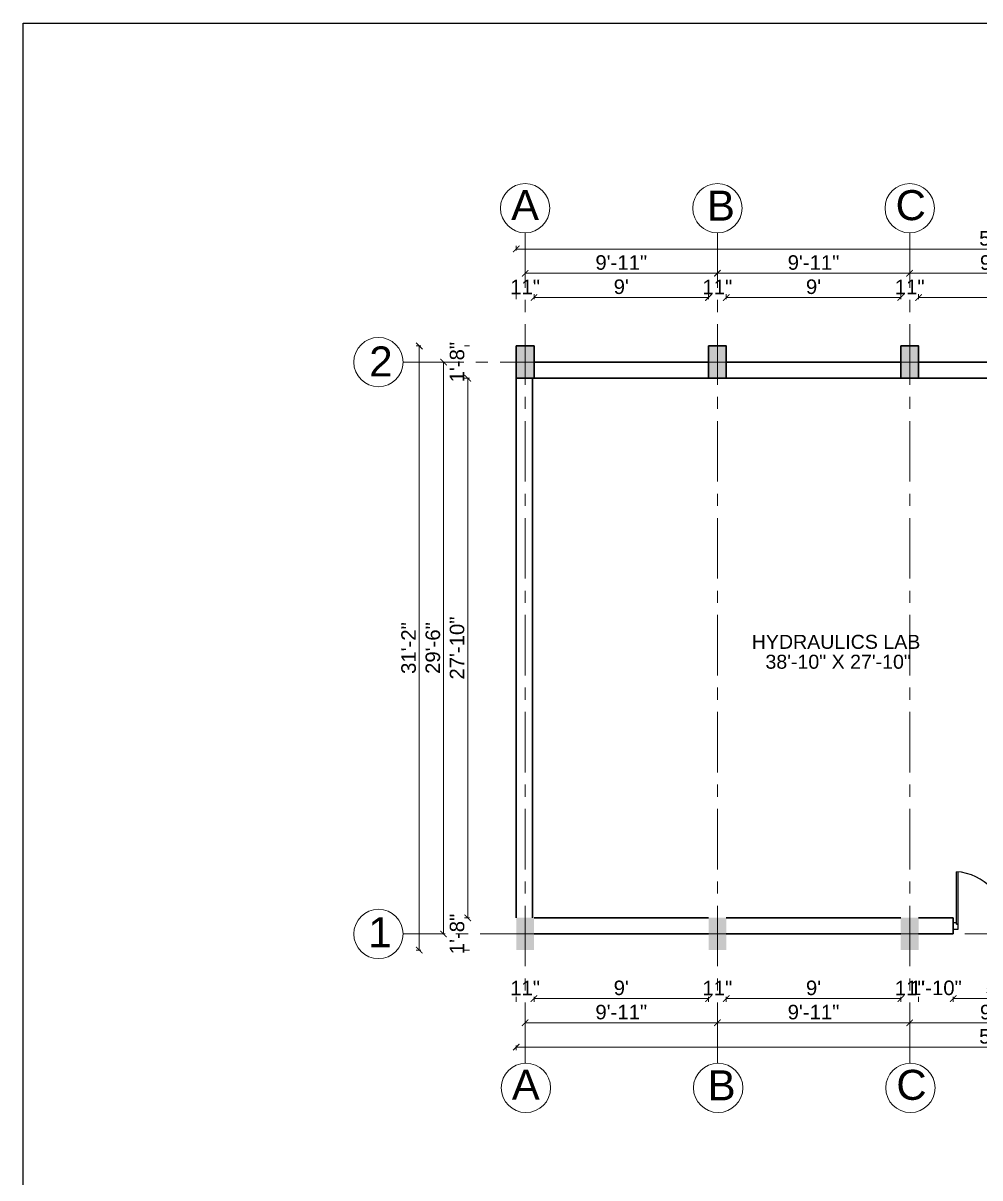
# Model space of a CAD drawing. Header units: inches. Extents: x -6800 to 96653, y -25814 to 17379.
# Drawn here: x 74444 to 75036, y 9756 to 10471 of the extents above; entities that cross this region are included whole.
import ezdxf

# ---------------------------------------------------------------- set-up
doc = ezdxf.new("R2010")
doc.units = ezdxf.units.IN
doc.header["$MEASUREMENT"] = 0
doc.header["$PDMODE"] = 34
doc.linetypes.add('CENTER', pattern=[2, 1.25, -0.25, 0.25, -0.25])
doc.layers.add('A-Windows', color=7, linetype='Continuous')
for name, color, linetype, lineweight in [('Cent line', 54, 'CENTER', 9), ('Column', 101, 'Continuous', 30), ('dimension', 50, 'Continuous', 20), ('text', 31, 'Continuous', 13), ('Wall', 90, 'Continuous', 30)]:
    doc.layers.add(name, color=color, linetype=linetype, lineweight=lineweight)
doc.styles.get("Standard").update_dxf_attribs({"font": 'arial.ttf'})
doc.dimstyles.get("Standard").update_dxf_attribs({"dimtxt": 7, "dimasz": 4, "dimexe": 2, "dimexo": 2, "dimgap": 2, "dimtad": 1, "dimdec": 0, "dimzin": 0, "dimdsep": 46, "dimlunit": 4, "dimtxsty": 'Standard', "dimblk": 'ARCHTICK', "dimcen": 0.25, "dimclrd": 256, "dimclre": 256, "dimclrt": 256, "dimadec": 0, "dimazin": 0, "dimtfac": 1, "dimtdec": 0, "dimtofl": 0, "dimtmove": 0, "dimatfit": 3, "dimfxl": 1, "dimfxlon": 1, "dimtolj": 1, "dimtzin": 0, "dimlwd": -1, "dimlwe": -1, "dimarcsym": 1})

# ---------------------------------------------------------------- blocks, each defined once
blk = doc.blocks.new('*D1623')
at = {"layer": 'Defpoints', "color": 0, "transparency": 16777216}
for p in [(74760.04, 10300.76), (74749.04, 10270.76), (74760.04, 10270.76)]:
    blk.add_point(p, dxfattribs=at)
at = {"layer": 'dimension', "transparency": 16777216}
for p, q in [((74749.04, 10299.76), (74749.04, 10302.76)), ((74760.04, 10299.76), (74760.04, 10302.76))]:
    blk.add_line(p, q, dxfattribs=at)
at = {"layer": 'dimension', "transparency": 16777216, "insert": (74754.54, 10307.28), "char_height": 9, "attachment_point": 5}
blk.add_mtext('\\A1;11"', dxfattribs=at)
blk = doc.blocks.new('_ArchTick')
at = {"color": 0, "linetype": 'ByBlock', "const_width": 0.15}
blk.add_lwpolyline([(-0.5, -0.5), (0.5, 0.5)], dxfattribs=at)
blk = doc.blocks.new('*D1622')
at = {"layer": 'Defpoints', "color": 0, "transparency": 16777216}
for p in [(74868.04, 10300.76), (74760.04, 10270.76), (74868.04, 10270.76)]:
    blk.add_point(p, dxfattribs=at)
at = {"layer": 'dimension', "transparency": 16777216}
for p, q in [((74760.04, 10299.76), (74760.04, 10302.76)), ((74868.04, 10299.76), (74868.04, 10302.76)), ((74760.04, 10300.76), (74868.04, 10300.76))]:
    blk.add_line(p, q, dxfattribs=at)
at = {"layer": 'dimension', "transparency": 16777216, "xscale": 4, "yscale": 4, "zscale": 4, "rotation": 180}
blk.add_blockref('_ArchTick', (74760.04, 10300.76), dxfattribs=at)
at = {"layer": 'dimension', "transparency": 16777216, "xscale": 4, "yscale": 4, "zscale": 4}
blk.add_blockref('_ArchTick', (74868.04, 10300.76), dxfattribs=at)
at = {"layer": 'dimension', "transparency": 16777216, "insert": (74814.04, 10307.36), "char_height": 9, "attachment_point": 5}
blk.add_mtext("\\A1;9'", dxfattribs=at)
blk = doc.blocks.new('*D1621')
at = {"layer": 'Defpoints', "color": 0, "transparency": 16777216}
for p in [(74879.04, 10300.76), (74868.04, 10270.76), (74879.04, 10270.76)]:
    blk.add_point(p, dxfattribs=at)
at = {"layer": 'dimension', "transparency": 16777216}
for p, q in [((74868.04, 10299.76), (74868.04, 10302.76)), ((74879.04, 10299.76), (74879.04, 10302.76))]:
    blk.add_line(p, q, dxfattribs=at)
at = {"layer": 'dimension', "transparency": 16777216, "insert": (74873.54, 10307.28), "char_height": 9, "attachment_point": 5}
blk.add_mtext('\\A1;11"', dxfattribs=at)
blk = doc.blocks.new('*D1620')
at = {"layer": 'Defpoints', "color": 0, "transparency": 16777216}
for p in [(74987.04, 10300.76), (74879.04, 10270.76), (74987.04, 10270.76)]:
    blk.add_point(p, dxfattribs=at)
at = {"layer": 'dimension', "transparency": 16777216}
for p, q in [((74879.04, 10299.76), (74879.04, 10302.76)), ((74987.04, 10299.76), (74987.04, 10302.76)), ((74879.04, 10300.76), (74987.04, 10300.76))]:
    blk.add_line(p, q, dxfattribs=at)
at = {"layer": 'dimension', "transparency": 16777216, "xscale": 4, "yscale": 4, "zscale": 4, "rotation": 180}
blk.add_blockref('_ArchTick', (74879.04, 10300.76), dxfattribs=at)
at = {"layer": 'dimension', "transparency": 16777216, "xscale": 4, "yscale": 4, "zscale": 4}
blk.add_blockref('_ArchTick', (74987.04, 10300.76), dxfattribs=at)
at = {"layer": 'dimension', "transparency": 16777216, "insert": (74933.04, 10307.36), "char_height": 9, "attachment_point": 5}
blk.add_mtext("\\A1;9'", dxfattribs=at)
blk = doc.blocks.new('*D1619')
at = {"layer": 'Defpoints', "color": 0, "transparency": 16777216}
for p in [(74998.04, 10300.76), (74987.04, 10270.76), (74998.04, 10270.76)]:
    blk.add_point(p, dxfattribs=at)
at = {"layer": 'dimension', "transparency": 16777216}
for p, q in [((74987.04, 10299.76), (74987.04, 10302.76)), ((74998.04, 10299.76), (74998.04, 10302.76))]:
    blk.add_line(p, q, dxfattribs=at)
at = {"layer": 'dimension', "transparency": 16777216, "insert": (74992.54, 10307.28), "char_height": 9, "attachment_point": 5}
blk.add_mtext('\\A1;11"', dxfattribs=at)
blk = doc.blocks.new('*D1618')
at = {"layer": 'Defpoints', "color": 0, "transparency": 16777216}
for p in [(75106.04, 10300.76), (74998.04, 10270.76), (75106.04, 10270.76)]:
    blk.add_point(p, dxfattribs=at)
at = {"layer": 'dimension', "transparency": 16777216}
for p, q in [((74998.04, 10299.76), (74998.04, 10302.76)), ((75106.04, 10299.76), (75106.04, 10302.76)), ((74998.04, 10300.76), (75106.04, 10300.76))]:
    blk.add_line(p, q, dxfattribs=at)
at = {"layer": 'dimension', "transparency": 16777216, "xscale": 4, "yscale": 4, "zscale": 4, "rotation": 180}
blk.add_blockref('_ArchTick', (74998.04, 10300.76), dxfattribs=at)
at = {"layer": 'dimension', "transparency": 16777216, "xscale": 4, "yscale": 4, "zscale": 4}
blk.add_blockref('_ArchTick', (75106.04, 10300.76), dxfattribs=at)
at = {"layer": 'dimension', "transparency": 16777216, "insert": (75052.04, 10307.36), "char_height": 9, "attachment_point": 5}
blk.add_mtext("\\A1;9'", dxfattribs=at)
blk = doc.blocks.new('*D1612')
at = {"layer": 'Defpoints', "color": 0, "transparency": 16777216}
for p in [(74873.54, 10315.76), (74754.54, 10270.76), (74873.54, 10270.76)]:
    blk.add_point(p, dxfattribs=at)
at = {"layer": 'dimension', "transparency": 16777216}
for p, q in [((74754.54, 10314.76), (74754.54, 10317.76)), ((74754.54, 10315.76), (74873.54, 10315.76)), ((74873.54, 10314.76), (74873.54, 10317.76))]:
    blk.add_line(p, q, dxfattribs=at)
at = {"layer": 'dimension', "transparency": 16777216, "xscale": 4, "yscale": 4, "zscale": 4, "rotation": 180}
blk.add_blockref('_ArchTick', (74754.54, 10315.76), dxfattribs=at)
at = {"layer": 'dimension', "transparency": 16777216, "xscale": 4, "yscale": 4, "zscale": 4}
blk.add_blockref('_ArchTick', (74873.54, 10315.76), dxfattribs=at)
at = {"layer": 'dimension', "transparency": 16777216, "insert": (74814.04, 10322.36), "char_height": 9, "attachment_point": 5}
blk.add_mtext('\\A1;9\'-11"', dxfattribs=at)
blk = doc.blocks.new('*D1611')
at = {"layer": 'Defpoints', "color": 0, "transparency": 16777216}
for p in [(74992.54, 10315.76), (74873.54, 10270.76), (74992.54, 10270.76)]:
    blk.add_point(p, dxfattribs=at)
at = {"layer": 'dimension', "transparency": 16777216}
for p, q in [((74873.54, 10314.76), (74873.54, 10317.76)), ((74873.54, 10315.76), (74992.54, 10315.76)), ((74992.54, 10314.76), (74992.54, 10317.76))]:
    blk.add_line(p, q, dxfattribs=at)
at = {"layer": 'dimension', "transparency": 16777216, "xscale": 4, "yscale": 4, "zscale": 4, "rotation": 180}
blk.add_blockref('_ArchTick', (74873.54, 10315.76), dxfattribs=at)
at = {"layer": 'dimension', "transparency": 16777216, "xscale": 4, "yscale": 4, "zscale": 4}
blk.add_blockref('_ArchTick', (74992.54, 10315.76), dxfattribs=at)
at = {"layer": 'dimension', "transparency": 16777216, "insert": (74933.04, 10322.36), "char_height": 9, "attachment_point": 5}
blk.add_mtext('\\A1;9\'-11"', dxfattribs=at)
blk = doc.blocks.new('*D1610')
at = {"layer": 'Defpoints', "color": 0, "transparency": 16777216}
for p in [(75111.54, 10315.76), (74992.54, 10270.76), (75111.54, 10270.76)]:
    blk.add_point(p, dxfattribs=at)
at = {"layer": 'dimension', "transparency": 16777216}
for p, q in [((74992.54, 10314.76), (74992.54, 10317.76)), ((74992.54, 10315.76), (75111.54, 10315.76)), ((75111.54, 10314.76), (75111.54, 10317.76))]:
    blk.add_line(p, q, dxfattribs=at)
at = {"layer": 'dimension', "transparency": 16777216, "xscale": 4, "yscale": 4, "zscale": 4, "rotation": 180}
blk.add_blockref('_ArchTick', (74992.54, 10315.76), dxfattribs=at)
at = {"layer": 'dimension', "transparency": 16777216, "xscale": 4, "yscale": 4, "zscale": 4}
blk.add_blockref('_ArchTick', (75111.54, 10315.76), dxfattribs=at)
at = {"layer": 'dimension', "transparency": 16777216, "insert": (75052.04, 10322.36), "char_height": 9, "attachment_point": 5}
blk.add_mtext('\\A1;9\'-11"', dxfattribs=at)
blk = doc.blocks.new('*D1608')
at = {"layer": 'Defpoints', "color": 0, "transparency": 16777216}
for p in [(74749.04, 10330.76), (74749.04, 10270.76), (75354.04, 10260.76)]:
    blk.add_point(p, dxfattribs=at)
at = {"layer": 'dimension', "transparency": 16777216}
for p, q in [((74749.04, 10329.76), (74749.04, 10332.76)), ((75354.04, 10330.76), (74749.04, 10330.76)), ((75354.04, 10329.76), (75354.04, 10332.76))]:
    blk.add_line(p, q, dxfattribs=at)
at = {"layer": 'dimension', "transparency": 16777216, "xscale": 4, "yscale": 4, "zscale": 4, "rotation": 180}
blk.add_blockref('_ArchTick', (74749.04, 10330.76), dxfattribs=at)
at = {"layer": 'dimension', "transparency": 16777216, "xscale": 4, "yscale": 4, "zscale": 4}
blk.add_blockref('_ArchTick', (75354.04, 10330.76), dxfattribs=at)
at = {"layer": 'dimension', "transparency": 16777216, "insert": (75051.54, 10337.36), "char_height": 9, "attachment_point": 5}
blk.add_mtext('\\A1;50\'-5"', dxfattribs=at)
blk = doc.blocks.new('*D1607')
at = {"layer": 'Defpoints', "color": 0, "transparency": 16777216}
for p in [(74749.04, 10270.76), (74719.04, 10250.76), (74749.04, 10250.76)]:
    blk.add_point(p, dxfattribs=at)
at = {"layer": 'dimension', "transparency": 16777216}
for p, q in [((74720.04, 10270.76), (74717.04, 10270.76)), ((74720.04, 10250.76), (74717.04, 10250.76))]:
    blk.add_line(p, q, dxfattribs=at)
at = {"layer": 'dimension', "transparency": 16777216, "insert": (74712.45, 10260.76), "char_height": 9, "attachment_point": 5, "rotation": 90}
blk.add_mtext('\\A1;1\'-8"', dxfattribs=at)
blk = doc.blocks.new('*D1606')
at = {"layer": 'Defpoints', "color": 0, "transparency": 16777216}
for p in [(74749.04, 10250.76), (74719.04, 9916.76), (74749.04, 9916.76)]:
    blk.add_point(p, dxfattribs=at)
at = {"layer": 'dimension', "transparency": 16777216}
for p, q in [((74720.04, 10250.76), (74717.04, 10250.76)), ((74719.04, 10250.76), (74719.04, 9916.76)), ((74720.04, 9916.76), (74717.04, 9916.76))]:
    blk.add_line(p, q, dxfattribs=at)
at = {"layer": 'dimension', "transparency": 16777216, "xscale": 4, "yscale": 4, "zscale": 4}
for p, rotation in [((74719.04, 10250.76), 90), ((74719.04, 9916.76), 270)]:
    blk.add_blockref('_ArchTick', p, dxfattribs=dict(at, rotation=rotation))
at = {"layer": 'dimension', "transparency": 16777216, "insert": (74712.45, 10083.76), "char_height": 9, "attachment_point": 5, "rotation": 90}
blk.add_mtext('\\A1;27\'-10"', dxfattribs=at)
blk = doc.blocks.new('*D1605')
at = {"layer": 'Defpoints', "color": 0, "transparency": 16777216}
for p in [(74749.04, 9916.76), (74719.04, 9896.76), (74749.04, 9896.76)]:
    blk.add_point(p, dxfattribs=at)
at = {"layer": 'dimension', "transparency": 16777216}
for p, q in [((74720.04, 9916.76), (74717.04, 9916.76)), ((74720.04, 9896.76), (74717.04, 9896.76))]:
    blk.add_line(p, q, dxfattribs=at)
at = {"layer": 'dimension', "transparency": 16777216, "insert": (74712.45, 9906.76), "char_height": 9, "attachment_point": 5, "rotation": 90}
blk.add_mtext('\\A1;1\'-8"', dxfattribs=at)
blk = doc.blocks.new('*D1604')
at = {"layer": 'Defpoints', "color": 0, "transparency": 16777216}
for p in [(74749.04, 10260.76), (74704.04, 9906.76), (74749.04, 9906.76)]:
    blk.add_point(p, dxfattribs=at)
at = {"layer": 'dimension', "transparency": 16777216}
for p, q in [((74705.04, 10260.76), (74702.04, 10260.76)), ((74704.04, 10260.76), (74704.04, 9906.76)), ((74705.04, 9906.76), (74702.04, 9906.76))]:
    blk.add_line(p, q, dxfattribs=at)
at = {"layer": 'dimension', "transparency": 16777216, "xscale": 4, "yscale": 4, "zscale": 4}
for p, rotation in [((74704.04, 10260.76), 90), ((74704.04, 9906.76), 270)]:
    blk.add_blockref('_ArchTick', p, dxfattribs=dict(at, rotation=rotation))
at = {"layer": 'dimension', "transparency": 16777216, "insert": (74697.45, 10083.76), "char_height": 9, "attachment_point": 5, "rotation": 90}
blk.add_mtext('\\A1;29\'-6"', dxfattribs=at)
blk = doc.blocks.new('*D1603')
at = {"layer": 'Defpoints', "color": 0, "transparency": 16777216}
for p in [(74689.04, 10270.76), (74749.04, 10270.76), (74749.04, 9896.76)]:
    blk.add_point(p, dxfattribs=at)
at = {"layer": 'dimension', "transparency": 16777216}
for p, q in [((74690.04, 10270.76), (74687.04, 10270.76)), ((74689.04, 9896.76), (74689.04, 10270.76)), ((74690.04, 9896.76), (74687.04, 9896.76))]:
    blk.add_line(p, q, dxfattribs=at)
at = {"layer": 'dimension', "transparency": 16777216, "xscale": 4, "yscale": 4, "zscale": 4}
for p, rotation in [((74689.04, 10270.76), 90), ((74689.04, 9896.76), 270)]:
    blk.add_blockref('_ArchTick', p, dxfattribs=dict(at, rotation=rotation))
at = {"layer": 'dimension', "transparency": 16777216, "insert": (74682.44, 10083.76), "char_height": 9, "attachment_point": 5, "rotation": 90}
blk.add_mtext('\\A1;31\'-2"', dxfattribs=at)
blk = doc.blocks.new('*D1602')
at = {"layer": 'Defpoints', "color": 0, "transparency": 16777216}
for p in [(74749.04, 9896.76), (74760.04, 9896.76), (74760.04, 9866.76)]:
    blk.add_point(p, dxfattribs=at)
at = {"layer": 'dimension', "transparency": 16777216}
for p, q in [((74749.04, 9867.76), (74749.04, 9864.76)), ((74760.04, 9867.76), (74760.04, 9864.76))]:
    blk.add_line(p, q, dxfattribs=at)
at = {"layer": 'dimension', "transparency": 16777216, "insert": (74754.54, 9873.28), "char_height": 9, "attachment_point": 5}
blk.add_mtext('\\A1;11"', dxfattribs=at)
blk = doc.blocks.new('*D1601')
at = {"layer": 'Defpoints', "color": 0, "transparency": 16777216}
for p in [(74760.04, 9896.76), (74868.04, 9896.76), (74868.04, 9866.76)]:
    blk.add_point(p, dxfattribs=at)
at = {"layer": 'dimension', "transparency": 16777216}
for p, q in [((74760.04, 9867.76), (74760.04, 9864.76)), ((74760.04, 9866.76), (74868.04, 9866.76)), ((74868.04, 9867.76), (74868.04, 9864.76))]:
    blk.add_line(p, q, dxfattribs=at)
at = {"layer": 'dimension', "transparency": 16777216, "xscale": 4, "yscale": 4, "zscale": 4, "rotation": 180}
blk.add_blockref('_ArchTick', (74760.04, 9866.76), dxfattribs=at)
at = {"layer": 'dimension', "transparency": 16777216, "xscale": 4, "yscale": 4, "zscale": 4}
blk.add_blockref('_ArchTick', (74868.04, 9866.76), dxfattribs=at)
at = {"layer": 'dimension', "transparency": 16777216, "insert": (74814.04, 9873.36), "char_height": 9, "attachment_point": 5}
blk.add_mtext("\\A1;9'", dxfattribs=at)
blk = doc.blocks.new('*D1600')
at = {"layer": 'Defpoints', "color": 0, "transparency": 16777216}
for p in [(74868.04, 9896.76), (74879.04, 9896.76), (74879.04, 9866.76)]:
    blk.add_point(p, dxfattribs=at)
at = {"layer": 'dimension', "transparency": 16777216}
for p, q in [((74868.04, 9867.76), (74868.04, 9864.76)), ((74879.04, 9867.76), (74879.04, 9864.76))]:
    blk.add_line(p, q, dxfattribs=at)
at = {"layer": 'dimension', "transparency": 16777216, "insert": (74873.54, 9873.28), "char_height": 9, "attachment_point": 5}
blk.add_mtext('\\A1;11"', dxfattribs=at)
blk = doc.blocks.new('*D1599')
at = {"layer": 'Defpoints', "color": 0, "transparency": 16777216}
for p in [(74879.04, 9896.76), (74987.04, 9896.76), (74987.04, 9866.76)]:
    blk.add_point(p, dxfattribs=at)
at = {"layer": 'dimension', "transparency": 16777216}
for p, q in [((74879.04, 9867.76), (74879.04, 9864.76)), ((74879.04, 9866.76), (74987.04, 9866.76)), ((74987.04, 9867.76), (74987.04, 9864.76))]:
    blk.add_line(p, q, dxfattribs=at)
at = {"layer": 'dimension', "transparency": 16777216, "xscale": 4, "yscale": 4, "zscale": 4, "rotation": 180}
blk.add_blockref('_ArchTick', (74879.04, 9866.76), dxfattribs=at)
at = {"layer": 'dimension', "transparency": 16777216, "xscale": 4, "yscale": 4, "zscale": 4}
blk.add_blockref('_ArchTick', (74987.04, 9866.76), dxfattribs=at)
at = {"layer": 'dimension', "transparency": 16777216, "insert": (74933.04, 9873.36), "char_height": 9, "attachment_point": 5}
blk.add_mtext("\\A1;9'", dxfattribs=at)
blk = doc.blocks.new('*D1598')
at = {"layer": 'Defpoints', "color": 0, "transparency": 16777216}
for p in [(74987.04, 9896.76), (74998.04, 9896.76), (74998.04, 9866.76)]:
    blk.add_point(p, dxfattribs=at)
at = {"layer": 'dimension', "transparency": 16777216}
for p, q in [((74987.04, 9867.76), (74987.04, 9864.76)), ((74998.04, 9867.76), (74998.04, 9864.76))]:
    blk.add_line(p, q, dxfattribs=at)
at = {"layer": 'dimension', "transparency": 16777216, "insert": (74992.54, 9873.28), "char_height": 9, "attachment_point": 5}
blk.add_mtext('\\A1;11"', dxfattribs=at)
blk = doc.blocks.new('*D1597')
at = {"layer": 'Defpoints', "color": 0, "transparency": 16777216}
for p in [(75019.54, 9906.76), (74998.04, 9896.76), (75019.54, 9866.76)]:
    blk.add_point(p, dxfattribs=at)
at = {"layer": 'dimension', "transparency": 16777216}
for p, q in [((74998.04, 9867.76), (74998.04, 9864.76)), ((75019.54, 9867.76), (75019.54, 9864.76))]:
    blk.add_line(p, q, dxfattribs=at)
at = {"layer": 'dimension', "transparency": 16777216, "insert": (75008.79, 9873.36), "char_height": 9, "attachment_point": 5}
blk.add_mtext('\\A1;1\'-10"', dxfattribs=at)
blk = doc.blocks.new('*D1596')
at = {"layer": 'Defpoints', "color": 0, "transparency": 16777216}
for p in [(75019.54, 9906.76), (75084.54, 9906.76), (75084.54, 9866.76)]:
    blk.add_point(p, dxfattribs=at)
at = {"layer": 'dimension', "transparency": 16777216}
for p, q in [((75019.54, 9867.76), (75019.54, 9864.76)), ((75019.54, 9866.76), (75084.54, 9866.76)), ((75084.54, 9867.76), (75084.54, 9864.76))]:
    blk.add_line(p, q, dxfattribs=at)
at = {"layer": 'dimension', "transparency": 16777216, "xscale": 4, "yscale": 4, "zscale": 4, "rotation": 180}
blk.add_blockref('_ArchTick', (75019.54, 9866.76), dxfattribs=at)
at = {"layer": 'dimension', "transparency": 16777216, "xscale": 4, "yscale": 4, "zscale": 4}
blk.add_blockref('_ArchTick', (75084.54, 9866.76), dxfattribs=at)
at = {"layer": 'dimension', "transparency": 16777216, "insert": (75052.04, 9873.34), "char_height": 9, "attachment_point": 5}
blk.add_mtext('\\A1;5\'-5"', dxfattribs=at)
blk = doc.blocks.new('*D1589')
at = {"layer": 'Defpoints', "color": 0, "transparency": 16777216}
for p in [(75354.04, 9906.76), (74749.04, 9896.76), (74749.04, 9836.76)]:
    blk.add_point(p, dxfattribs=at)
at = {"layer": 'dimension', "transparency": 16777216}
for p, q in [((74749.04, 9837.76), (74749.04, 9834.76)), ((75354.04, 9836.76), (74749.04, 9836.76)), ((75354.04, 9837.76), (75354.04, 9834.76))]:
    blk.add_line(p, q, dxfattribs=at)
at = {"layer": 'dimension', "transparency": 16777216, "xscale": 4, "yscale": 4, "zscale": 4, "rotation": 180}
blk.add_blockref('_ArchTick', (74749.04, 9836.76), dxfattribs=at)
at = {"layer": 'dimension', "transparency": 16777216, "xscale": 4, "yscale": 4, "zscale": 4}
blk.add_blockref('_ArchTick', (75354.04, 9836.76), dxfattribs=at)
at = {"layer": 'dimension', "transparency": 16777216, "insert": (75051.54, 9843.36), "char_height": 9, "attachment_point": 5}
blk.add_mtext('\\A1;50\'-5"', dxfattribs=at)
blk = doc.blocks.new('*D1584')
at = {"layer": 'Defpoints', "color": 0, "transparency": 16777216}
for p in [(74754.54, 9896.76), (74873.54, 9896.76), (74873.54, 9851.76)]:
    blk.add_point(p, dxfattribs=at)
at = {"layer": 'dimension', "transparency": 16777216}
for p, q in [((74754.54, 9852.76), (74754.54, 9849.76)), ((74754.54, 9851.76), (74873.54, 9851.76)), ((74873.54, 9852.76), (74873.54, 9849.76))]:
    blk.add_line(p, q, dxfattribs=at)
at = {"layer": 'dimension', "transparency": 16777216, "xscale": 4, "yscale": 4, "zscale": 4, "rotation": 180}
blk.add_blockref('_ArchTick', (74754.54, 9851.76), dxfattribs=at)
at = {"layer": 'dimension', "transparency": 16777216, "xscale": 4, "yscale": 4, "zscale": 4}
blk.add_blockref('_ArchTick', (74873.54, 9851.76), dxfattribs=at)
at = {"layer": 'dimension', "transparency": 16777216, "insert": (74814.04, 9858.36), "char_height": 9, "attachment_point": 5}
blk.add_mtext('\\A1;9\'-11"', dxfattribs=at)
blk = doc.blocks.new('*D1583')
at = {"layer": 'Defpoints', "color": 0, "transparency": 16777216}
for p in [(74873.54, 9896.76), (74992.54, 9896.76), (74992.54, 9851.76)]:
    blk.add_point(p, dxfattribs=at)
at = {"layer": 'dimension', "transparency": 16777216}
for p, q in [((74873.54, 9852.76), (74873.54, 9849.76)), ((74873.54, 9851.76), (74992.54, 9851.76)), ((74992.54, 9852.76), (74992.54, 9849.76))]:
    blk.add_line(p, q, dxfattribs=at)
at = {"layer": 'dimension', "transparency": 16777216, "xscale": 4, "yscale": 4, "zscale": 4, "rotation": 180}
blk.add_blockref('_ArchTick', (74873.54, 9851.76), dxfattribs=at)
at = {"layer": 'dimension', "transparency": 16777216, "xscale": 4, "yscale": 4, "zscale": 4}
blk.add_blockref('_ArchTick', (74992.54, 9851.76), dxfattribs=at)
at = {"layer": 'dimension', "transparency": 16777216, "insert": (74933.04, 9858.36), "char_height": 9, "attachment_point": 5}
blk.add_mtext('\\A1;9\'-11"', dxfattribs=at)
blk = doc.blocks.new('*D1582')
at = {"layer": 'Defpoints', "color": 0, "transparency": 16777216}
for p in [(74992.54, 9896.76), (75111.54, 9896.76), (75111.54, 9851.76)]:
    blk.add_point(p, dxfattribs=at)
at = {"layer": 'dimension', "transparency": 16777216}
for p, q in [((74992.54, 9852.76), (74992.54, 9849.76)), ((74992.54, 9851.76), (75111.54, 9851.76)), ((75111.54, 9852.76), (75111.54, 9849.76))]:
    blk.add_line(p, q, dxfattribs=at)
at = {"layer": 'dimension', "transparency": 16777216, "xscale": 4, "yscale": 4, "zscale": 4, "rotation": 180}
blk.add_blockref('_ArchTick', (74992.54, 9851.76), dxfattribs=at)
at = {"layer": 'dimension', "transparency": 16777216, "xscale": 4, "yscale": 4, "zscale": 4}
blk.add_blockref('_ArchTick', (75111.54, 9851.76), dxfattribs=at)
at = {"layer": 'dimension', "transparency": 16777216, "insert": (75052.04, 9858.36), "char_height": 9, "attachment_point": 5}
blk.add_mtext('\\A1;9\'-11"', dxfattribs=at)

msp = doc.modelspace()

# ---------------------------------------------------------------- hatches: boundary and pattern name
at = {"layer": 'Column', "transparency": 33554526}
h = msp.add_hatch(color=256, dxfattribs=at)
h.dxf.hatch_style = 1
h.paths.add_polyline_path([(75236.04, 10260.76), (75236.04, 10270.76), (75225.04, 10270.76), (75225.04, 10250.76), (75236.04, 10250.76)])
h.paths.add_polyline_path([(75117.04, 10270.76), (75106.04, 10270.76), (75106.04, 10250.76), (75117.04, 10250.76)])
h.paths.add_polyline_path([(74998.04, 10270.76), (74987.04, 10270.76), (74987.04, 10250.76), (74998.04, 10250.76)])
h.paths.add_polyline_path([(74879.04, 10270.76), (74868.04, 10270.76), (74868.04, 10250.76), (74879.04, 10250.76)])
h.paths.add_polyline_path([(74760.04, 10270.76), (74749.04, 10270.76), (74749.04, 10250.76), (74760.04, 10250.76)])
h = msp.add_hatch(color=256, dxfattribs=at)
h.dxf.hatch_style = 1
h.paths.add_polyline_path([(74760.04, 9916.76), (74749.04, 9916.76), (74749.04, 9896.76), (74760.04, 9896.76)])
h.paths.add_polyline_path([(74868.04, 9896.76), (74879.04, 9896.76), (74879.04, 9916.76), (74868.04, 9916.76)])
h.paths.add_polyline_path([(74987.04, 9896.76), (74998.04, 9896.76), (74998.04, 9916.76), (74987.04, 9916.76)])
h.paths.add_polyline_path([(75106.04, 9896.76), (75117.04, 9896.76), (75117.04, 9916.76), (75106.04, 9916.76)])
h.paths.add_polyline_path([(75225.04, 9896.76), (75236.04, 9896.76), (75236.04, 9916.76), (75225.04, 9916.76)])

# ---------------------------------------------------------------- linework, layer by layer
at = {"transparency": 33554651}
for p, q in [((74443.82, 10470.62), (76027.82, 10470.62)), ((74443.82, 9347.42), (74443.82, 10470.62))]:
    msp.add_line(p, q, dxfattribs=at)
at = {"layer": 'A-Windows', "color": 4, "lineweight": 25, "transparency": 33554651}
for p, q in [((75021.54, 9912.76), (75021.54, 9945.33)), ((75022.54, 9912.76), (75022.54, 9945.33)), ((75021.54, 9912.76), (75022.54, 9912.76))]:
    msp.add_line(p, q, dxfattribs=at)
at = {"layer": 'A-Windows', "lineweight": 25, "transparency": 33554651}
msp.add_line((75019.54, 9906.76), (75019.54, 9912.26), dxfattribs=at)
msp.add_line((75019.54, 9906.76), (75019.54, 9912.26), dxfattribs=at)
msp.add_lwpolyline([(75022.54, 9909.76), (75022.54, 9912.76), (75021.54, 9912.76), (75021.54, 9913.76), (75019.54, 9913.76), (75019.54, 9909.76)], close=True, dxfattribs=at)
at = {"layer": 'A-Windows', "color": 4, "lineweight": 25, "transparency": 33554651}
msp.add_arc((75019.4, 9912.76), 32.63, 0, 86.2402, dxfattribs=at)
at = {"layer": 'Cent line', "ltscale": 30, "transparency": 33554643}
for p, q in [((74754.54, 9826.76), (74754.54, 10340.76)), ((74873.54, 9826.76), (74873.54, 10340.76)), ((74992.54, 9826.76), (74992.54, 10340.76)), ((74679.04, 10260.76), (75424.25, 10260.76)), ((75424.25, 9906.76), (74679.04, 9906.76))]:
    msp.add_line(p, q, dxfattribs=at)
at = {"layer": 'dimension', "transparency": 33554651}
for centre in [(74754.54, 10356.04), (74873.54, 10356.04), (74992.54, 10356.04), (74663.77, 10260.76), (74663.77, 9906.76), (74755.01, 9811.5), (74874.01, 9811.5), (74993.01, 9811.5)]:
    msp.add_circle(centre, 15.27, dxfattribs=at)
at = {"layer": 'Wall', "transparency": 33554651}
for p, q in [((74749.04, 10270.76), (74749.04, 10270.76)), ((74749.04, 10270.76), (74754.54, 10270.76)), ((74868.04, 10260.76), (74760.04, 10260.76)), ((74987.04, 10260.76), (74879.04, 10260.76)), ((75106.04, 10260.76), (74998.04, 10260.76)), ((74749.04, 9916.76), (74749.04, 10250.76)), ((74759.04, 9916.76), (74759.04, 10250.76)), ((74868.04, 10250.76), (74760.04, 10250.76)), ((74987.04, 10250.76), (74879.04, 10250.76)), ((75106.04, 10250.76), (74998.04, 10250.76)), ((74760.04, 9916.76), (74868.04, 9916.76)), ((74879.04, 9916.76), (74987.04, 9916.76)), ((74998.04, 9916.76), (75019.54, 9916.76)), ((75019.54, 9906.76), (75019.54, 9916.76)), ((75019.54, 9906.76), (75019.54, 9911.76)), ((74760.04, 9906.76), (74868.04, 9906.76)), ((74879.04, 9906.76), (74987.04, 9906.76)), ((74998.04, 9906.76), (75019.54, 9906.76))]:
    msp.add_line(p, q, dxfattribs=at)
for points in [[(74749.04, 10270.76), (74760.04, 10270.76), (74760.04, 10250.76), (74749.04, 10250.76)], [(74868.04, 10270.76), (74879.04, 10270.76), (74879.04, 10250.76), (74868.04, 10250.76)], [(74987.04, 10270.76), (74998.04, 10270.76), (74998.04, 10250.76), (74987.04, 10250.76)]]:
    msp.add_lwpolyline(points, close=True, dxfattribs=at)

# ---------------------------------------------------------------- texts
at = {"layer": 'text', "transparency": 33554687}
for s, p in [('HYDRAULICS LAB', (74894.79, 10083.27)), ('38\'-10" X 27\'-10"', (74903.27, 10070.95))]:
    msp.add_text(s, height=8.6717, dxfattribs=at).set_placement(p)
at = {"layer": 'text', "transparency": 33554651, "char_height": 18.58, "attachment_point": 1}
for s, insert in [('A', (74745.84, 10367.22)), ('B', (74867.05, 10366.91)), ('C', (74983.84, 10367.22)), ('2', (74658.08, 10270.47)), ('1', (74657.47, 9917.16)), ('A', (74746.29, 9822.68)), ('B', (74867.5, 9822.37)), ('C', (74984.29, 9822.68))]:
    msp.add_mtext_dynamic_manual_height_columns(s, width=269.4231, gutter_width=4.64, heights=[0], dxfattribs=dict(at, insert=insert))

# ---------------------------------------------------------------- dimensions: what is measured, and where the dimension line sits
at = {"layer": 'dimension', "transparency": 33554651}
for base, p1, p2, picture, middle in [((74749.04, 10330.76), (75354.04, 10260.76), (74749.04, 10270.76), '*D1608', (75051.54, 10337.36)), ((74873.54, 10315.76), (74754.54, 10270.76), (74873.54, 10270.76), '*D1612', (74814.04, 10322.36)), ((74992.54, 10315.76), (74873.54, 10270.76), (74992.54, 10270.76), '*D1611', (74933.04, 10322.36)), ((75111.54, 10315.76), (74992.54, 10270.76), (75111.54, 10270.76), '*D1610', (75052.04, 10322.36)), ((74760.04, 10300.76), (74749.04, 10270.76), (74760.04, 10270.76), '*D1623', (74754.54, 10307.28)), ((74868.04, 10300.76), (74760.04, 10270.76), (74868.04, 10270.76), '*D1622', (74814.04, 10307.36)), ((74879.04, 10300.76), (74868.04, 10270.76), (74879.04, 10270.76), '*D1621', (74873.54, 10307.28)), ((74987.04, 10300.76), (74879.04, 10270.76), (74987.04, 10270.76), '*D1620', (74933.04, 10307.36)), ((74998.04, 10300.76), (74987.04, 10270.76), (74998.04, 10270.76), '*D1619', (74992.54, 10307.28)), ((75106.04, 10300.76), (74998.04, 10270.76), (75106.04, 10270.76), '*D1618', (75052.04, 10307.36)), ((74749.04, 9836.76), (75354.04, 9906.76), (74749.04, 9896.76), '*D1589', (75051.54, 9843.36)), ((75019.54075938, 9866.7632757), (74998.04075938, 9896.7632757), (75019.54075938, 9906.7632757), '*D1597', (75008.79075938, 9873.35843259)), ((75084.54, 9866.76), (75019.54, 9906.76), (75084.54, 9906.76), '*D1596', (75052.04, 9873.34)), ((74760.04, 9866.76), (74749.04, 9896.76), (74760.04, 9896.76), '*D1602', (74754.54, 9873.28)), ((74873.54, 9851.76), (74754.54, 9896.76), (74873.54, 9896.76), '*D1584', (74814.04, 9858.36)), ((74868.04, 9866.76), (74760.04, 9896.76), (74868.04, 9896.76), '*D1601', (74814.04, 9873.36)), ((74879.04, 9866.76), (74868.04, 9896.76), (74879.04, 9896.76), '*D1600', (74873.54, 9873.28)), ((74992.54, 9851.76), (74873.54, 9896.76), (74992.54, 9896.76), '*D1583', (74933.04, 9858.36)), ((74987.04, 9866.76), (74879.04, 9896.76), (74987.04, 9896.76), '*D1599', (74933.04, 9873.36)), ((74998.04, 9866.76), (74987.04, 9896.76), (74998.04, 9896.76), '*D1598', (74992.54, 9873.28)), ((75111.54, 9851.76), (74992.54, 9896.76), (75111.54, 9896.76), '*D1582', (75052.04, 9858.36))]:
    dim = msp.add_linear_dim(base=base, p1=p1, p2=p2, dimstyle='Standard', override={"dimscale": 1, "dimtxt": 9, "dimtix": 1, "dimtofl": 0, "dimtmove": 1, "dimatfit": 0}, dxfattribs=at)
    dim.commit()
    dim.dimension.update_dxf_attribs({"geometry": picture, "text_midpoint": middle})
for base, p1, p2, picture, middle in [((74689.04, 10270.76), (74749.04, 9896.76), (74749.04, 10270.76), '*D1603', (74682.44, 10083.76)), ((74719.04, 10250.76), (74749.04, 10270.76), (74749.04, 10250.76), '*D1607', (74712.45, 10260.76)), ((74704.04, 9906.76), (74749.04, 10260.76), (74749.04, 9906.76), '*D1604', (74697.45, 10083.76)), ((74719.04, 9916.76), (74749.04, 10250.76), (74749.04, 9916.76), '*D1606', (74712.45, 10083.76)), ((74719.04, 9896.76), (74749.04, 9916.76), (74749.04, 9896.76), '*D1605', (74712.45, 9906.76))]:
    dim = msp.add_linear_dim(base=base, p1=p1, p2=p2, angle=90, dimstyle='Standard', override={"dimscale": 1, "dimtxt": 9, "dimtix": 1, "dimtofl": 0, "dimtmove": 1, "dimatfit": 0}, dxfattribs=at)
    dim.commit()
    dim.dimension.update_dxf_attribs({"geometry": picture, "text_midpoint": middle})

doc.saveas('drawing.dxf')
